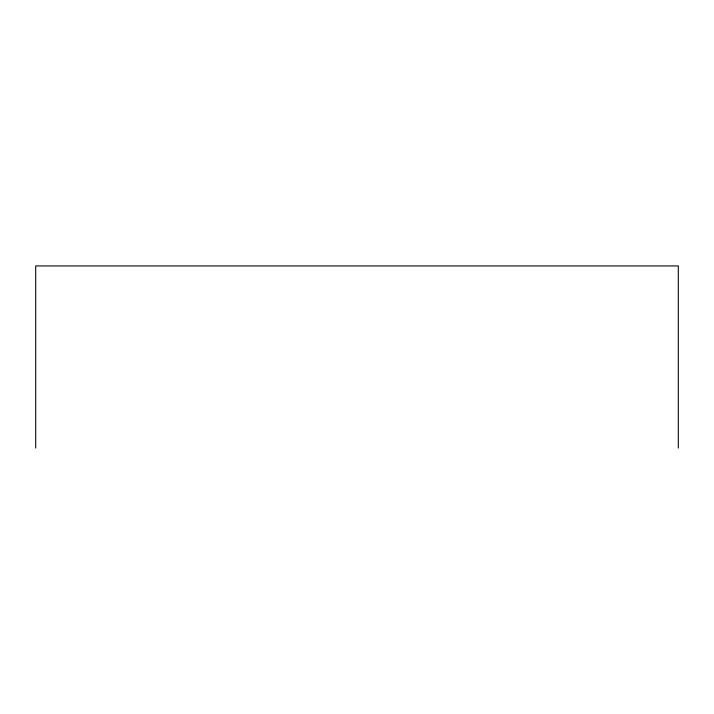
<?xml version="1.0" encoding="UTF-8"?>
<svg xmlns="http://www.w3.org/2000/svg" width="714" height="714" viewBox="0 0 714 714"><rect width="100%" height="100%" fill="white"/><g stroke="black" fill="none" stroke-linecap="round" stroke-linejoin="round"><path stroke-width="1.07" d="M678.3 448.062L678.3 265.938L35.7 265.938L35.7 448.062"/></g></svg>
